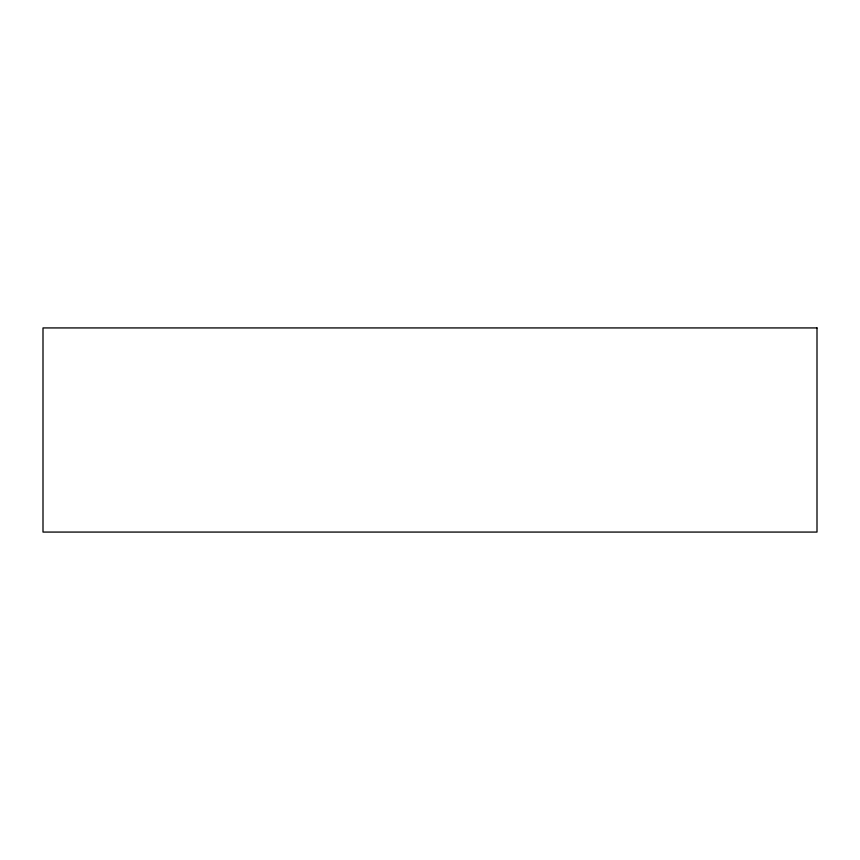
<?xml version="1.0" encoding="UTF-8"?>
<svg xmlns="http://www.w3.org/2000/svg" width="860" height="860" viewBox="0 0 860 860"><rect width="100%" height="100%" fill="white"/><g stroke="black" fill="none" stroke-linecap="round" stroke-linejoin="round"><path stroke-width="1.29" d="M817 327.929L43 327.929L43 532.071L817 532.071L817 327.929"/></g></svg>
